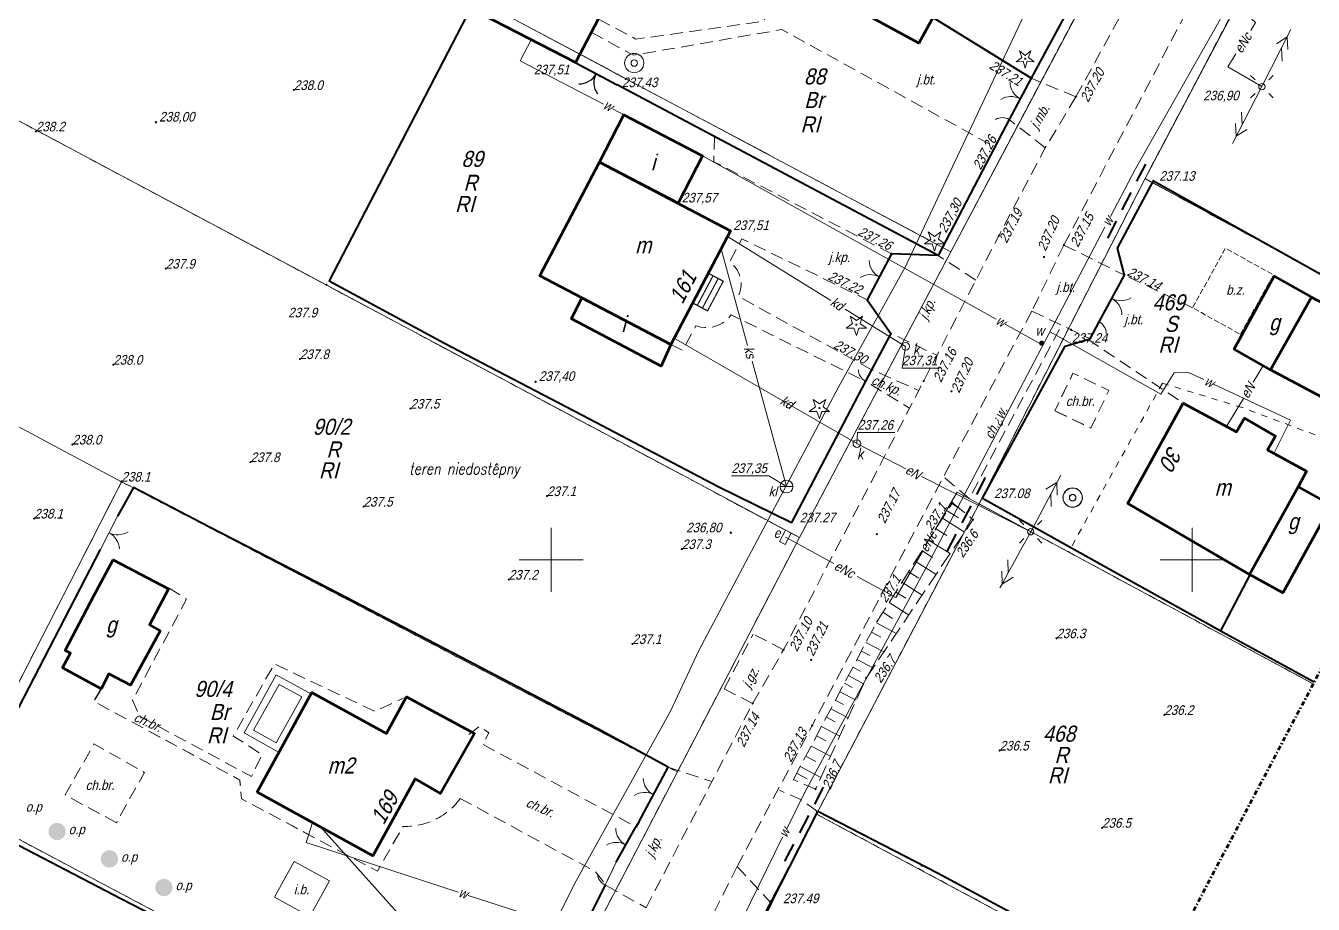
# Model space of a CAD drawing. Extents: x 7449598 to 7450455, y 5563374 to 5564952.
# Drawn here: x 7450209 to 7450309.4, y 5564623.1 to 5564691.6 of the extents above; entities that cross this region are included whole.
import ezdxf
from ezdxf.enums import TextEntityAlignment as Align

# ---------------------------------------------------------------- set-up
doc = ezdxf.new("R2010")
doc.units = 0
doc.header["$MEASUREMENT"] = 0
for name, pattern in [('216-500', [2.5, 1.5, -1]), ('218-500', [1, 0.5, -0.5]), ('420-500', [1.5, 1, -0.5]), ('823-500', [1.75, 1.25, -0.5]), ('DGN Style 3', [0.600624, 0.429017, -0.171607]), ('DGN Style 4', [0.686427, 0.343214, -0.171607, 0, -0.171607])]:
    doc.linetypes.add(name, pattern=pattern)
for name, color, linetype, lineweight in [('28', 252, 'Continuous', 0), ('drzewa', 7, 'Continuous', 0), ('EBUPP_312', 7, 'Continuous', 0), ('EDZPD_219', 7, 'Continuous', 0), ('EPGPO_216', 7, 'Continuous', 0), ('GULENN', 1, 'Continuous', 13), ('GULTPR', 36, 'Continuous', 13), ('GUPWWZ_O', 18, 'Continuous', 13), ('GUPWZA', 7, 'Continuous', 0), ('schody', 7, 'Continuous', 0), ('SDRPK_420', 7, 'Continuous', 0), ('SDRPK_432', 7, 'Continuous', 0), ('SZOPO_902', 7, 'Continuous', 0), ('SZOPO_905', 7, 'Continuous', 0), ('SZZPZ_921', 7, 'Continuous', 0), ('UEEPO_585', 7, 'Continuous', 0), ('UKKPA_506', 7, 'Continuous', 0), ('UKKPO_582', 7, 'Continuous', 0), ('UTTPO_586', 7, 'Continuous', 0), ('UWWPO_581', 7, 'Continuous', 0), ('Warstwa 1', 7, 'Continuous', 0), ('Warstwa 18', 7, 'Continuous', 0), ('Warstwa 24', 7, 'Continuous', 0), ('Warstwa 26', 7, 'Continuous', 0), ('Warstwa 28', 7, 'Continuous', 0), ('Warstwa 29', 7, 'Continuous', 0), ('Warstwa 3', 7, 'Continuous', 0), ('Warstwa 4', 7, 'Continuous', 0), ('Warstwa 59', 7, 'Continuous', 0), ('Warstwa 60', 7, 'Continuous', 0), ('Warstwa 8', 7, 'Continuous', 0), ('woda_armatura', 7, 'Continuous', 0), ('WUKPS_403', 7, 'Continuous', 0), ('WUKPS_820', 7, 'Continuous', 0), ('WUKPS_823', 7, 'Continuous', 0), ('WUKPS_824', 7, 'Continuous', 0), ('wysokosci', 7, 'Continuous', 0)]:
    doc.layers.add(name, color=color, linetype=linetype, lineweight=lineweight)
doc.styles.add('Style-ITALIC_1250', font='ITALIC_1250.shx')
doc.styles.add('Style-WORKING_1250 I 0.26180', font='WORKING_1250.shx', dxfattribs={"oblique": 14.999978})

# ---------------------------------------------------------------- blocks, each defined once
blk = doc.blocks.new('PW01')
at = {"layer": 'Warstwa 1', "color": 7, "linetype": 'Continuous', "lineweight": 13}
blk.add_circle((0, 0), 0.045, dxfattribs=at)
blk = doc.blocks.new('PW02')
at = {"layer": 'Warstwa 1', "color": 7, "linetype": 'Continuous', "lineweight": 13}
blk.add_circle((0, 0), 0.045, dxfattribs=at)
blk = doc.blocks.new('US18')
at = {"layer": 'Warstwa 1', "color": 7, "linetype": 'Continuous', "lineweight": 13}
for p, q in [((-0.5, -0.25), (-0.5, 0.25)), ((-0.5, 0.25), (0.5, 0.25)), ((0.5, -0.25), (0.5, 0.25)), ((-0.5, -0.25), (0.5, -0.25))]:
    blk.add_line(p, q, dxfattribs=at)
blk = doc.blocks.new('SM011')
at = {"layer": 'Warstwa 1', "color": 7, "linetype": 'Continuous', "lineweight": 13}
for p, q in [((-0.53, 0.53), (-0.88, 0.88)), ((0.53, 0.53), (0.88, 0.88)), ((-0.53, -0.53), (-0.88, -0.88)), ((0.53, -0.53), (0.88, -0.88))]:
    blk.add_line(p, q, dxfattribs=at)
blk = doc.blocks.new('SM04')
at = {"layer": 'Warstwa 1', "color": 7, "linetype": 'Continuous', "lineweight": 13}
blk.add_circle((0, 0), 0.25, dxfattribs=at)
blk = doc.blocks.new('PT01_8')
at = {"layer": 'Warstwa 1', "color": 30, "linetype": 'Continuous', "lineweight": 13}
for p, q in [((0.65, 0), (1.65, 0)), ((1.65, 0), (2.65, 0)), ((2.65, 0), (3.65, 0)), ((3.65, 0), (2.78, -0.5)), ((3.65, 0), (4.65, 0)), ((4.65, 0), (3.78, 0.5)), ((0.65, 0), (0, 0)), ((4.65, 0), (5, 0))]:
    blk.add_line(p, q, dxfattribs=at)
blk = doc.blocks.new('PE04_15')
at = {"layer": 'Warstwa 1', "color": 1, "linetype": 'Continuous', "lineweight": 13}
for p, q in [((0.65, 0), (1.65, 0)), ((1.65, 0), (2.65, 0)), ((2.65, 0), (3.65, 0)), ((3.65, 0), (4.65, 0)), ((4.65, 0), (3.78, 0.5)), ((0.65, 0), (0, 0)), ((4.65, 0), (3.78, -0.5)), ((4.65, 0), (5, 0))]:
    blk.add_line(p, q, dxfattribs=at)
blk = doc.blocks.new('905_1')
at = {"layer": 'SZOPO_905', "color": 7, "linetype": 'Continuous', "lineweight": 13}
for centre, start, end in [((-1.5, 0), 0, 60), ((1.5, 0), 120, 180)]:
    blk.add_arc(centre, 1.5, start, end, dxfattribs=at)
blk = doc.blocks.new('905P')
at = {"layer": 'SZOPO_905', "color": 7, "linetype": 'Continuous', "lineweight": 13}
blk.add_arc((1.05, 0), 1.05, 120, 180, dxfattribs=at)
blk = doc.blocks.new('905_102')
at = {"layer": 'SZOPO_905', "color": 0, "linetype": 'Continuous', "lineweight": 13}
for centre, start, end in [((-150, 0), 0, 60), ((150, 0), 120, 180)]:
    blk.add_arc(centre, 150, start, end, dxfattribs=at)
blk = doc.blocks.new('907_5')
at = {"color": 0, "lineweight": -2}
for radius in [750, 750, 250]:
    blk.add_circle((0, 0), radius, dxfattribs=at)
blk = doc.blocks.new('140_7_1')
at = {"color": 0}
blk.add_circle((0, 0), 50, dxfattribs=at)
blk = doc.blocks.new('907_10')
at = {"color": 0}
for radius in [750, 750, 250]:
    blk.add_circle((0, 0), radius, dxfattribs=at)
blk = doc.blocks.new('921_5')
at = {"color": 0}
for p, q in [((-700, -250), (-250, 100)), ((-250, 100), (-450, 600)), ((-450, 600), (0, 250)), ((0, 250), (450, 600)), ((450, 600), (250, 100)), ((250, 100), (700, -250)), ((-150, -200), (-700, -250)), ((0, -750), (-150, -200)), ((150, -200), (0, -750)), ((700, -250), (150, -200))]:
    blk.add_line(p, q, dxfattribs=at)
blk.add_circle((0, 0), 50, dxfattribs=at)
blk = doc.blocks.new('801_12')
at = {"color": 0, "lineweight": -2}
blk.add_circle((0, 0), 50, dxfattribs=at)
blk = doc.blocks.new('905_3')
at = {"color": 0, "linetype": 'ByBlock', "lineweight": -2}
for centre, start, end in [((-1500, 0), 0, 63.26058), ((1500, 0), 116.73942, 180)]:
    blk.add_arc(centre, 1500, start, end, dxfattribs=at)
blk = doc.blocks.new('KOLO')
blk.add_hatch(color=0).paths.add_polyline_path([(0, -5), (-1.2941, -4.82963), (-2.5, -4.33013), (-3.53553, -3.53553), (-4.33013, -2.5), (-4.82963, -1.2941), (-5, 0), (-4.82963, 1.2941), (-4.33013, 2.5), (-3.53553, 3.53553), (-2.5, 4.33013), (-1.2941, 4.82963), (0, 5), (1.2941, 4.82963), (2.5, 4.33013), (3.53553, 3.53553), (4.33013, 2.5), (4.82963, 1.2941), (5, 0), (4.82963, -1.2941), (4.33013, -2.5), (3.53553, -3.53553), (2.5, -4.33013), (1.2941, -4.82963)], flags=16)
blk = doc.blocks.new('685_3')
at = {"color": 0, "linetype": 'ByBlock', "lineweight": -2}
blk.add_line((-500, 0), (500, 0), dxfattribs=at)
blk.add_circle((0, 0), 500, dxfattribs=at)
blk.add_circle((0, 0), 500, dxfattribs=at)
blk = doc.blocks.new('SUPE04_2')
at = {"color": 0, "flags": 128}
for points in [[(0, 0), (-100, 0)], [(-69.82163, -10), (-87.14214, 0), (-69.82163, 10)]]:
    blk.add_lwpolyline(points, dxfattribs=at)
blk = doc.blocks.new('SUPT01_2')
at = {"color": 0, "flags": 128}
for points in [[(0, 0), (-100, 0)], [(-69.82163, -10), (-87.14214, 0)], [(-67.14214, 0), (-49.82163, 10)]]:
    blk.add_lwpolyline(points, dxfattribs=at)
blk = doc.blocks.new('905L')
at = {"layer": 'SZOPO_905', "color": 7, "linetype": 'Continuous', "lineweight": 13}
blk.add_arc((-1.05, 0), 1.05, 0, 60, dxfattribs=at)
blk = doc.blocks.new('506_3')
at = {"layer": 'UKKPA_506', "color": 36, "linetype": 'Continuous', "lineweight": 13}
blk.add_circle((0, 0), 0.3, dxfattribs=at)
blk = doc.blocks.new('921')
at = {"layer": 'SZZPZ_921', "linetype": 'Continuous', "lineweight": 13}
h = blk.add_hatch(color=256, dxfattribs=at)
edge = h.paths.add_edge_path()
edge.add_arc((0, 0), 0.045, 0, 360)
at = {"layer": 'SZZPZ_921', "color": 96, "linetype": 'Continuous', "lineweight": 13}
for p, q in [((-0.3, 0.1), (-0.79, -0.26)), ((-0.49, 0.67), (-0.3, 0.1)), ((0, 0.32), (-0.49, 0.67)), ((0.49, 0.67), (0, 0.32)), ((0.3, 0.1), (0.49, 0.67)), ((0.79, -0.26), (0.3, 0.1)), ((-0.79, -0.26), (-0.19, -0.26)), ((-0.19, -0.26), (0, -0.83)), ((0, -0.83), (0.19, -0.26)), ((0.19, -0.26), (0.79, -0.26))]:
    blk.add_line(p, q, dxfattribs=at)
blk.add_circle((0, 0), 0.045, dxfattribs=at)
blk = doc.blocks.new('140_1')
at = {"layer": 'WUKPS_403', "linetype": 'Continuous', "lineweight": 13}
h = blk.add_hatch(color=256, dxfattribs=at)
edge = h.paths.add_edge_path()
edge.add_arc((0, 0), 0.045, 0, 360)
at = {"layer": 'WUKPS_403', "color": 7, "linetype": 'Continuous', "lineweight": 13}
blk.add_circle((0, 0), 0.045, dxfattribs=at)

msp = doc.modelspace()

# ---------------------------------------------------------------- linework, layer by layer
at = {"layer": 'EBUPP_312', "color": 7, "linetype": 'Continuous', "lineweight": 13, "ltscale": 0.1, "flags": 128}
msp.add_lwpolyline([(7450231.16, 5564622.19), (7450228.41, 5564623.71), (7450229.94, 5564626.48), (7450232.69, 5564624.96), (7450231.16, 5564622.19)], dxfattribs=at)
at = {"layer": 'EDZPD_219', "color": 96, "linetype": 'Continuous', "lineweight": 13}
for p, q in [((7450296.32, 5564679.72), (7450316.48, 5564717.8)), ((7450216.78, 5564708.29), (7450281.17, 5564674.02)), ((7450281.17, 5564674.02), (7450292.99, 5564696.3)), ((7450232.44, 5564671.43), (7450205.16, 5564685.98)), ((7450296.32, 5564679.72), (7450283.37, 5564654.36)), ((7450296.32, 5564679.72), (7450322.69, 5564665.41)), ((7450269.36, 5564651.73), (7450281.17, 5564674.02)), ((7450232.44, 5564671.43), (7450269.36, 5564651.73)), ((7450195.44, 5564667.31), (7450216.48, 5564656.09)), ((7450203.53, 5564630.83), (7450216.48, 5564656.09)), ((7450217.4, 5564655.6), (7450216.48, 5564656.09)), ((7450217.4, 5564655.6), (7450259.84, 5564633.47)), ((7450283.37, 5564654.36), (7450270.69, 5564630.18)), ((7450283.37, 5564654.36), (7450309.44, 5564640.33)), ((7450259.84, 5564633.47), (7450269.36, 5564651.73)), ((7450246.56, 5564607.99), (7450259.84, 5564633.47)), ((7450246.56, 5564607.99), (7450203.53, 5564630.83)), ((7450257.96, 5564605.91), (7450270.69, 5564630.18)), ((7450270.69, 5564630.18), (7450296.71, 5564616.24))]:
    msp.add_line(p, q, dxfattribs=at)
at = {"layer": 'EPGPO_216', "color": 96, "linetype": '216-500', "lineweight": 40, "flags": 128}
for points in [[(7450296.35, 5564680.85), (7450295.88, 5564679.95), (7450293.03, 5564674.38)], [(7450283.86, 5564656.43), (7450282.93, 5564654.59), (7450280.63, 5564650.21)], [(7450271.22, 5564632.27), (7450270.25, 5564630.41), (7450268.04, 5564626.2)]]:
    msp.add_lwpolyline(points, dxfattribs=at)
at = {"layer": 'schody', "color": 7, "ltscale": 0.001, "const_width": 0.09, "flags": 128}
for points in [[(7450262.22, 5564672.36), (7450263.42, 5564671.72), (7450262.19, 5564669.41), (7450260.99, 5564670.05), (7450262.22, 5564672.36)], [(7450260.99, 5564670.05), (7450262.22, 5564672.36)], [(7450261.39, 5564669.83), (7450262.62, 5564672.14)], [(7450261.79, 5564669.62), (7450263.02, 5564671.93)]]:
    msp.add_lwpolyline(points, dxfattribs=at)
at = {"layer": 'SDRPK_420', "color": 7, "linetype": '420-500', "lineweight": 13}
for p, q in [((7450290.93, 5564686.09), (7450298.48, 5564699.85)), ((7450289.99, 5564674.54), (7450302.54, 5564698.4)), ((7450287.44, 5564687.54), (7450279.77, 5564692.28)), ((7450290.93, 5564686.09), (7450287.44, 5564687.54)), ((7450288.53, 5564682.12), (7450285.71, 5564684.34)), ((7450289.99, 5564674.54), (7450287.49, 5564669.39)), ((7450289.99, 5564674.54), (7450294.71, 5564672.2)), ((7450287.49, 5564669.39), (7450292.03, 5564667.23)), ((7450263.48, 5564639.94), (7450265.75, 5564644.2)), ((7450265.71, 5564638.8), (7450263.48, 5564639.94)), ((7450259.11, 5564633.83), (7450262.53, 5564632.71)), ((7450264.5, 5564626.1), (7450267.16, 5564623.23))]:
    msp.add_line(p, q, dxfattribs=at)
at = {"layer": 'SDRPK_420', "color": 7, "linetype": '420-500', "lineweight": 13, "flags": 128}
for points in [[(7450253.68, 5564692.15), (7450256.6, 5564690.59), (7450266.55, 5564691.98), (7450268.6, 5564695.82)], [(7450253.13, 5564691.11), (7450256.42, 5564689.34), (7450267.99, 5564691.34), (7450284.67, 5564682.15)], [(7450290.93, 5564686.09), (7450288.53, 5564682.12), (7450284.91, 5564675.27)], [(7450262.73, 5564682.99), (7450262.68, 5564681.04)], [(7450276.54, 5564673.85), (7450262.68, 5564681.04)], [(7450257.39, 5564622.87), (7450265.71, 5564638.8), (7450268.12, 5564642.99), (7450276.75, 5564659.5), (7450284.91, 5564675.27)], [(7450274.99, 5564664.82), (7450274.99, 5564664.82), (7450264.58, 5564670.55), (7450264.69, 5564670.78), (7450264.77, 5564671.05), (7450264.82, 5564671.39), (7450264.82, 5564671.61), (7450264.79, 5564671.89), (7450264.69, 5564672.22), (7450264.5, 5564672.6), (7450264.33, 5564672.83), (7450264.13, 5564673.03), (7450263.91, 5564673.2), (7450264.87, 5564675.03), (7450274.64, 5564670.27)], [(7450283.12, 5564671.81), (7450280.19, 5564673.72), (7450276.54, 5564673.85), (7450274.64, 5564670.27), (7450276.49, 5564667.65), (7450280.09, 5564665.95)], [(7450300.03, 5564669.65), (7450294.71, 5564672.2)], [(7450259.32, 5564666.78), (7450260.26, 5564666.33), (7450261.29, 5564668.24), (7450261.67, 5564668.14), (7450261.99, 5564668.1), (7450262.16, 5564668.1), (7450262.4, 5564668.11), (7450262.65, 5564668.16), (7450262.88, 5564668.23), (7450263.11, 5564668.32), (7450263.33, 5564668.44), (7450263.6, 5564668.62), (7450263.78, 5564668.79), (7450263.94, 5564668.97), (7450264.04, 5564669.1), (7450274.51, 5564663.92), (7450274.51, 5564663.92)], [(7450264.5, 5564626.1), (7450270.35, 5564637.08), (7450280.65, 5564656.58), (7450287.49, 5564669.39)], [(7450280.7, 5564656.4), (7450282.61, 5564654.76), (7450289.71, 5564668.12)], [(7450291.86, 5564667.19), (7450299.3, 5564662.21)], [(7450289.29, 5564661.62), (7450292.1, 5564660.28), (7450293.5, 5564663.21), (7450290.7, 5564664.55), (7450289.29, 5564661.62)], [(7450220.18, 5564647.8), (7450221.54, 5564646.92), (7450217.34, 5564639.07), (7450217.85, 5564637.81), (7450226.61, 5564633.11), (7450227.45, 5564634.81), (7450225.19, 5564636.26), (7450228.4, 5564641.88), (7450236.21, 5564638.19), (7450238.45, 5564639.21)], [(7450220.18, 5564647.8), (7450221.54, 5564646.92), (7450217.34, 5564639.07), (7450217.85, 5564637.81), (7450226.61, 5564633.11), (7450227.45, 5564634.81), (7450225.19, 5564636.26), (7450228.4, 5564641.88), (7450236.21, 5564638.19), (7450238.45, 5564639.21)], [(7450268.12, 5564642.99), (7450265.75, 5564644.2)], [(7450214.89, 5564639.93), (7450214.31, 5564638.96), (7450225.71, 5564632.82), (7450225.82, 5564631.37), (7450236.43, 5564625.73), (7450238.44, 5564629.22)], [(7450214.9, 5564639.93), (7450214.31, 5564638.96), (7450225.71, 5564632.82), (7450225.82, 5564631.37), (7450236.43, 5564625.73), (7450238.44, 5564629.22)], [(7450243.57, 5564636.37), (7450244.39, 5564637.02), (7450245.13, 5564636.5), (7450244.66, 5564635.61), (7450256.7, 5564629.13)], [(7450216.07, 5564629.5), (7450212.07, 5564631.67), (7450214.32, 5564635.64), (7450218.26, 5564633.43), (7450216.07, 5564629.5)], [(7450259.11, 5564633.83), (7450256.83, 5564629.54), (7450256.56, 5564629.14), (7450255.05, 5564626.42), (7450254.21, 5564624.64), (7450257.39, 5564622.87)], [(7450242.9, 5564631.39), (7450242.79, 5564631.24), (7450242.67, 5564631.1), (7450242.55, 5564630.96), (7450242.43, 5564630.83), (7450242.29, 5564630.7), (7450242.16, 5564630.57), (7450242.02, 5564630.45), (7450241.88, 5564630.33), (7450241.73, 5564630.22), (7450241.58, 5564630.12), (7450241.42, 5564630.02), (7450241.26, 5564629.92), (7450241.1, 5564629.83), (7450240.94, 5564629.75), (7450240.77, 5564629.67), (7450240.6, 5564629.6), (7450240.43, 5564629.53), (7450240.25, 5564629.47), (7450240.07, 5564629.42), (7450239.9, 5564629.37), (7450239.72, 5564629.33), (7450239.53, 5564629.3), (7450239.35, 5564629.27), (7450239.17, 5564629.25), (7450238.98, 5564629.23), (7450238.8, 5564629.22), (7450238.44, 5564629.22)], [(7450242.9, 5564631.39), (7450253.39, 5564625.72), (7450254.28, 5564624.64)], [(7450242.9, 5564631.39), (7450253.39, 5564625.72), (7450254.28, 5564624.64)], [(7450270.76, 5564630.39), (7450269.45, 5564631.32), (7450267.8, 5564632.03)], [(7450264.5, 5564626.1), (7450260.74, 5564618.62)]]:
    msp.add_lwpolyline(points, dxfattribs=at)
for points in [[(7450274.99, 5564664.82), (7450274.51, 5564663.92), (7450277.95, 5564661.82), (7450278.67, 5564663.21)], [(7450289.29, 5564661.62), (7450292.09, 5564660.27), (7450293.5, 5564663.21), (7450290.7, 5564664.55)], [(7450216.07, 5564629.5), (7450212.07, 5564631.67), (7450214.32, 5564635.64), (7450218.26, 5564633.43)]]:
    msp.add_lwpolyline(points, close=True, dxfattribs=at)
at = {"layer": 'SZOPO_902', "color": 7, "linetype": 'Continuous', "lineweight": 40}
for p, q in [((7450292.11, 5564696.18), (7450287.44, 5564687.54)), ((7450287.44, 5564687.54), (7450285.71, 5564684.34)), ((7450276.54, 5564673.85), (7450274.64, 5564670.27)), ((7450292.75, 5564668.55), (7450294.71, 5564672.2)), ((7450256.83, 5564629.54), (7450259.11, 5564633.83)), ((7450267.16, 5564623.23), (7450270.8, 5564630.39)), ((7450255.05, 5564626.42), (7450256.56, 5564629.14)), ((7450267.16, 5564623.23), (7450265.09, 5564619.3))]:
    msp.add_line(p, q, dxfattribs=at)
at = {"layer": 'SZOPO_902', "color": 7, "linetype": 'Continuous', "lineweight": 40, "flags": 128}
for points in [[(7450287.44, 5564687.54), (7450279.77, 5564692.28)], [(7450251.86, 5564688.78), (7450255.14, 5564687.03)], [(7450280.19, 5564673.72), (7450255.14, 5564687.03)], [(7450285.71, 5564684.34), (7450285.17, 5564683.29), (7450280.19, 5564673.72), (7450276.54, 5564673.85)], [(7450294.71, 5564672.2), (7450294.17, 5564674.3), (7450296.99, 5564679.55)], [(7450296.99, 5564679.55), (7450322.61, 5564665.25)], [(7450274.64, 5564670.27), (7450276.49, 5564667.65), (7450274.99, 5564664.82)], [(7450283.64, 5564654.81), (7450290.08, 5564666.66), (7450292.03, 5564667.23), (7450292.75, 5564668.55)], [(7450274.99, 5564664.82), (7450274.51, 5564663.92), (7450268.73, 5564652.92)], [(7450283.64, 5564654.81), (7450293.7, 5564649.18), (7450302.24, 5564644.46), (7450304.54, 5564648.88)], [(7450301.46, 5564644.88), (7450309.52, 5564640.48)], [(7450270.76, 5564630.39), (7450270.76, 5564630.39)]]:
    msp.add_lwpolyline(points, dxfattribs=at)
at = {"layer": 'UEEPO_585', "color": 1, "linetype": 'Continuous', "lineweight": 13, "flags": 128}
for points in [[(7450277.65, 5564657.1), (7450273.84, 5564659.06), (7450259.53, 5564667.3)], [(7450305.57, 5564665.17), (7450304.77, 5564663.85)], [(7450304, 5564662.58), (7450302.7, 5564660.44)], [(7450287.4, 5564652.19), (7450278.87, 5564656.49)]]:
    msp.add_lwpolyline(points, dxfattribs=at)
at = {"layer": 'UKKPO_582', "color": 36, "linetype": 'Continuous', "lineweight": 13}
msp.add_line((7450238.9, 5564621.5), (7450231.99, 5564629.18), dxfattribs=at)
at = {"layer": 'UKKPO_582', "color": 36, "linetype": 'Continuous', "lineweight": 13, "flags": 128}
for points in [[(7450271.8, 5564670.22), (7450263.74, 5564675.21)], [(7450263.28, 5564674.14), (7450265.32, 5564666.71)], [(7450277.64, 5564666.64), (7450272.92, 5564669.53)], [(7450265.66, 5564665.48), (7450268.35, 5564655.71)]]:
    msp.add_lwpolyline(points, dxfattribs=at)
at = {"layer": 'UKKPO_582', "color": 7, "linetype": 'Continuous', "lineweight": 13, "flags": 128}
for points in [[(7450277.64, 5564666.64), (7450277.37, 5564664.95), (7450280.28, 5564664.95)], [(7450273.84, 5564659.06), (7450273.9, 5564659.92), (7450276.81, 5564659.92)], [(7450268.35, 5564655.71), (7450266.97, 5564656.55), (7450264.06, 5564656.55)]]:
    msp.add_lwpolyline(points, dxfattribs=at)
at = {"layer": 'UTTPO_586', "color": 30, "linetype": 'Continuous', "lineweight": 13, "flags": 128}
msp.add_lwpolyline([(7450287.32, 5564693.38), (7450277.62, 5564672.81), (7450272.43, 5564663.5), (7450261.52, 5564642.93), (7450259.3, 5564638.21), (7450251.8, 5564624.75), (7450245.92, 5564612.89), (7450236.83, 5564593.57)], dxfattribs=at)
at = {"layer": 'UWWPO_581', "color": 5, "linetype": 'Continuous', "lineweight": 13, "flags": 128}
for points in [[(7450316.68, 5564717.69), (7450295.57, 5564680.47), (7450293.62, 5564676.76)], [(7450254.07, 5564685.52), (7450247.56, 5564688.91), (7450248.44, 5564690.55)], [(7450261.81, 5564681.49), (7450254.78, 5564685.15)], [(7450284.72, 5564668.76), (7450261.81, 5564681.49)], [(7450293.19, 5564675.93), (7450289.03, 5564668), (7450279.21, 5564649.35), (7450269.75, 5564631.83), (7450268.37, 5564629.02)], [(7450288.36, 5564666.73), (7450285.41, 5564668.37)], [(7450300.92, 5564664.05), (7450299.72, 5564664.61), (7450298.6, 5564664.57), (7450297.56, 5564662.91), (7450288.91, 5564667.77)], [(7450306.36, 5564658.3), (7450307.68, 5564660.89), (7450301.67, 5564663.7)], [(7450231.37, 5564629.51), (7450230.88, 5564627.96), (7450242.73, 5564624.1)], [(7450268.05, 5564628.38), (7450259.89, 5564611.78), (7450257.11, 5564606.49), (7450250.46, 5564593), (7450254.44, 5564590.74)], [(7450243.51, 5564623.84), (7450262.79, 5564617.62)]]:
    msp.add_lwpolyline(points, dxfattribs=at)
at = {"layer": 'Warstwa 1', "color": 7, "linetype": 'Continuous', "lineweight": 13}
for p, q in [((7450216.16, 5564653.4), (7450214.82, 5564650.8)), ((7450256.83, 5564629.54), (7450259.11, 5564633.83)), ((7450255.05, 5564626.42), (7450256.56, 5564629.14)), ((7450254.21, 5564624.64), (7450255.05, 5564626.42))]:
    msp.add_line(p, q, dxfattribs=at)
at = {"layer": 'Warstwa 1', "color": 7, "linetype": 'Continuous', "lineweight": 40}
msp.add_line((7450256.83, 5564629.54), (7450256.56, 5564629.14), dxfattribs=at)
at = {"layer": 'Warstwa 1', "color": 7, "linetype": 'Continuous', "lineweight": 40, "flags": 128}
for points in [[(7450243.7, 5564692.97), (7450232.68, 5564671.75), (7450241.67, 5564666.89), (7450252.92, 5564661.01), (7450263.01, 5564655.72), (7450268.73, 5564652.92)], [(7450259.11, 5564633.83), (7450253.63, 5564636.82), (7450242.94, 5564642.42), (7450232.64, 5564647.76), (7450223.39, 5564652.53), (7450217.41, 5564655.65), (7450216.16, 5564653.4)], [(7450254.21, 5564624.64), (7450246.06, 5564608.46), (7450229.04, 5564617.07), (7450216.47, 5564623.54), (7450204.12, 5564629.95), (7450208.47, 5564638.48), (7450214.82, 5564650.8)], [(7450288.63, 5564621), (7450280.12, 5564625.56), (7450270.8, 5564630.39)]]:
    msp.add_lwpolyline(points, dxfattribs=at)
at = {"layer": 'Warstwa 1', "color": 1, "linetype": 'Continuous', "lineweight": 13, "flags": 128}
for points in [[(7450304.57, 5564691.28), (7450304.95, 5564691.89), (7450304.23, 5564692.54)], [(7450305.44, 5564686.89), (7450302.78, 5564688.43), (7450303.41, 5564689.44)], [(7450287.4, 5564652.19), (7450281.66, 5564655.28), (7450279.92, 5564652.3)], [(7450272.05, 5564649.7), (7450268.26, 5564651.76)], [(7450278.96, 5564650.64), (7450276.88, 5564647.07), (7450273.87, 5564648.71)]]:
    msp.add_lwpolyline(points, dxfattribs=at)
at = {"layer": 'Warstwa 29', "color": 96, "linetype": '218-500', "lineweight": 13}
for p, q in [((7450306.57, 5564699.17), (7450296.32, 5564679.72)), ((7450296.32, 5564679.72), (7450306.57, 5564699.17)), ((7450281.17, 5564674.02), (7450292.99, 5564696.3)), ((7450292.99, 5564696.3), (7450281.17, 5564674.02)), ((7450281.17, 5564674.02), (7450243.26, 5564694.19)), ((7450243.26, 5564694.19), (7450281.17, 5564674.02)), ((7450232.44, 5564671.43), (7450205.16, 5564685.98)), ((7450205.16, 5564685.98), (7450232.44, 5564671.43)), ((7450296.32, 5564679.72), (7450283.37, 5564654.36)), ((7450283.37, 5564654.36), (7450296.32, 5564679.72)), ((7450322.69, 5564665.41), (7450296.32, 5564679.72)), ((7450296.32, 5564679.72), (7450322.69, 5564665.41)), ((7450269.36, 5564651.73), (7450281.17, 5564674.02)), ((7450281.17, 5564674.02), (7450269.36, 5564651.73)), ((7450269.36, 5564651.73), (7450232.44, 5564671.43)), ((7450232.44, 5564671.43), (7450269.36, 5564651.73)), ((7450297.68, 5564663.77), (7450290.35, 5564650.61)), ((7450303.9, 5564661.87), (7450297.68, 5564663.77)), ((7450318.04, 5564656.6), (7450303.9, 5564661.87)), ((7450203.53, 5564630.83), (7450216.48, 5564656.09)), ((7450216.48, 5564656.09), (7450203.53, 5564630.83)), ((7450216.48, 5564656.09), (7450217.4, 5564655.6)), ((7450217.4, 5564655.6), (7450216.48, 5564656.09)), ((7450217.4, 5564655.6), (7450259.84, 5564633.47)), ((7450259.84, 5564633.47), (7450217.4, 5564655.6)), ((7450283.37, 5564654.36), (7450270.69, 5564630.18)), ((7450270.69, 5564630.18), (7450283.37, 5564654.36)), ((7450283.37, 5564654.36), (7450290.35, 5564650.61)), ((7450290.35, 5564650.61), (7450283.37, 5564654.36)), ((7450259.84, 5564633.47), (7450269.36, 5564651.73)), ((7450269.36, 5564651.73), (7450259.84, 5564633.47)), ((7450290.35, 5564650.61), (7450309.44, 5564640.33)), ((7450309.44, 5564640.33), (7450290.35, 5564650.61)), ((7450246.56, 5564607.99), (7450259.84, 5564633.47)), ((7450259.84, 5564633.47), (7450246.56, 5564607.99)), ((7450246.56, 5564607.99), (7450203.53, 5564630.83)), ((7450203.53, 5564630.83), (7450246.56, 5564607.99)), ((7450270.69, 5564630.18), (7450265.49, 5564620.27)), ((7450265.49, 5564620.27), (7450270.69, 5564630.18)), ((7450296.71, 5564616.24), (7450270.69, 5564630.18)), ((7450270.69, 5564630.18), (7450296.71, 5564616.24))]:
    msp.add_line(p, q, dxfattribs=at)
at = {"layer": 'Warstwa 3', "color": 7, "linetype": 'Continuous', "lineweight": 53, "flags": 128}
for points in [[(7450243.7, 5564692.97), (7450250.31, 5564705.55), (7450258.43, 5564701.32), (7450251.89, 5564688.76)], [(7450264.94, 5564701), (7450267.16, 5564705.07), (7450282.26, 5564696.84), (7450278.68, 5564690.27), (7450265.2, 5564697.61), (7450266.56, 5564700.11)], [(7450259.32, 5564666.78), (7450252.38, 5564670.42), (7450249.1, 5564672.14), (7450253.75, 5564681.01), (7450263.97, 5564675.66)], [(7450309.3, 5564670.48), (7450306.11, 5564664.82), (7450303.27, 5564666.43), (7450306.4, 5564672.12)], [(7450252.38, 5564670.42), (7450259.32, 5564666.78), (7450258.57, 5564665.11), (7450251.58, 5564668.78)], [(7450308.26, 5564655.68), (7450304.48, 5564648.85), (7450294.97, 5564654.38), (7450299.3, 5564662.21), (7450303.46, 5564659.98), (7450304.09, 5564661.05), (7450306.51, 5564659.64), (7450305.88, 5564658.57), (7450308.93, 5564656.9)], [(7450304.48, 5564648.85), (7450308.26, 5564655.68), (7450310.84, 5564654.26), (7450307.06, 5564647.42)], [(7450211.87, 5564641.58), (7450212.48, 5564642.73), (7450212.08, 5564642.94), (7450214.35, 5564647.25), (7450215.83, 5564650.01), (7450220.13, 5564647.73), (7450218.66, 5564644.92), (7450219.49, 5564644.47), (7450217.18, 5564640.23), (7450215.49, 5564641.12), (7450214.88, 5564639.94)], [(7450227.05, 5564631.89), (7450231.31, 5564639.65), (7450237.14, 5564636.45), (7450238.71, 5564639.31), (7450244.02, 5564636.46), (7450241.37, 5564631.79), (7450239.37, 5564632.93), (7450236.08, 5564626.93)]]:
    msp.add_lwpolyline(points, close=True, dxfattribs=at)
for points in [[(7450259.91, 5564677.81), (7450253.75, 5564681.01), (7450255.66, 5564684.68), (7450261.81, 5564681.49), (7450259.91, 5564677.81)], [(7450318.98, 5564658.39), (7450318.23, 5564658.36), (7450306.11, 5564664.82), (7450309.3, 5564670.48), (7450321.87, 5564663.86)]]:
    msp.add_lwpolyline(points, dxfattribs=at)
at = {"layer": 'Warstwa 59', "color": 7, "linetype": 'DGN Style 3', "lineweight": 13, "flags": 128}
msp.add_lwpolyline([(7450303.76, 5564667.58), (7450306.34, 5564672.21), (7450302.6, 5564674.29), (7450300.03, 5564669.65), (7450303.76, 5564667.58)], dxfattribs=at)
at = {"layer": 'Warstwa 60', "color": 7, "linetype": 'Continuous', "lineweight": 13}
for p, q in [((7450250, 5564647.5), (7450250, 5564652.5)), ((7450300, 5564647.5), (7450300, 5564652.5)), ((7450247.5, 5564650), (7450252.5, 5564650)), ((7450297.5, 5564650), (7450302.5, 5564650))]:
    msp.add_line(p, q, dxfattribs=at)
at = {"layer": 'Warstwa 60', "color": 7, "flags": 128}
for points in [[(7450228.77, 5564634.98), (7450226.03, 5564636.5), (7450228.55, 5564641.04), (7450231.29, 5564639.52), (7450228.77, 5564634.98)], [(7450228.55, 5564635.73), (7450226.78, 5564636.71), (7450228.77, 5564640.29), (7450230.54, 5564639.31), (7450228.55, 5564635.73)]]:
    msp.add_lwpolyline(points, dxfattribs=at)
at = {"layer": 'Warstwa 8', "color": 7, "linetype": 'DGN Style 4', "lineweight": 53, "flags": 128}
msp.add_lwpolyline([(7450242.25, 5564757.19), (7450281.76, 5564736.22), (7450381.95, 5564923.76), (7450454.95, 5564884.92), (7450405.4, 5564791.85), (7450392.83, 5564798.55), (7450342.94, 5564703.75), (7450227.05, 5564484.37), (7450154.83, 5564348.79), (7449690.29, 5563497.19), (7449618.91, 5563522.75), (7449629.01, 5563547.14), (7449943.26, 5564118.2), (7449916.28, 5564132.94), (7449953.15, 5564197.69), (7449979.3, 5564183.67), (7450084.83, 5564375.48), (7450052.49, 5564392.85)], close=True, dxfattribs=at)
at = {"layer": 'WUKPS_820', "color": 7, "linetype": 'Continuous', "lineweight": 13}
for p, q in [((7450280.89, 5564653.82), (7450281.76, 5564653.27)), ((7450281.77, 5564654.06), (7450281.25, 5564654.39)), ((7450282.25, 5564652.16), (7450280.53, 5564653.25)), ((7450281.11, 5564650.48), (7450279.44, 5564651.54)), ((7450280.01, 5564652.42), (7450280.85, 5564651.89)), ((7450278.92, 5564650.72), (7450279.74, 5564650.19)), ((7450280.02, 5564648.86), (7450278.4, 5564649.89)), ((7450277.88, 5564649.07), (7450278.68, 5564648.56)), ((7450276.87, 5564647.49), (7450277.65, 5564647)), ((7450278.93, 5564647.25), (7450277.36, 5564648.25)), ((7450277.88, 5564645.7), (7450276.35, 5564646.67)), ((7450275.87, 5564645.91), (7450276.63, 5564645.43)), ((7450276.91, 5564644.25), (7450275.36, 5564645.08)), ((7450275.94, 5564642.82), (7450274.55, 5564643.56)), ((7450274.97, 5564644.35), (7450275.71, 5564643.96)), ((7450274.2, 5564642.89), (7450274.86, 5564642.54)), ((7450273.53, 5564641.64), (7450274.13, 5564641.32)), ((7450275.1, 5564641.57), (7450273.85, 5564642.23)), ((7450274.37, 5564640.34), (7450273.18, 5564640.97)), ((7450273.78, 5564639.05), (7450272.51, 5564639.72)), ((7450272.87, 5564640.38), (7450273.48, 5564640.05)), ((7450272.16, 5564639.06), (7450272.81, 5564638.71)), ((7450271.46, 5564637.73), (7450272.15, 5564637.37)), ((7450273.15, 5564637.68), (7450271.81, 5564638.39)), ((7450272.5, 5564636.25), (7450271.07, 5564637)), ((7450271.78, 5564634.68), (7450270.27, 5564635.48)), ((7450270.69, 5564636.28), (7450271.42, 5564635.89)), ((7450269.84, 5564634.69), (7450270.63, 5564634.27)), ((7450271.04, 5564633.04), (7450269.42, 5564633.89)), ((7450269.14, 5564633.36), (7450269.96, 5564632.93))]:
    msp.add_line(p, q, dxfattribs=at)
at = {"layer": 'WUKPS_823', "color": 7, "linetype": '823-500', "lineweight": 13, "flags": 128}
msp.add_lwpolyline([(7450268.86, 5564632.83), (7450275.43, 5564645.21), (7450281.29, 5564654.45)], dxfattribs=at)
at = {"layer": 'WUKPS_824', "color": 7, "linetype": '823-500', "lineweight": 13, "flags": 128}
msp.add_lwpolyline([(7450281.29, 5564654.45), (7450282.9, 5564653.13), (7450274.56, 5564640.77), (7450270.62, 5564632.12), (7450268.86, 5564632.88)], dxfattribs=at)

# ---------------------------------------------------------------- block references
at = {"color": 7, "lineweight": 13, "xscale": 0.001, "yscale": 0.001, "zscale": 0.001}
msp.add_blockref('907_5', (7450290.68, 5564654.84), dxfattribs=at)
at = {"color": 7, "xscale": 0.001, "yscale": 0.001, "zscale": 0.001}
for p in [(7450278.91, 5564626.16), (7450267.12, 5564623.36)]:
    msp.add_blockref('140_7_1', p, dxfattribs=at)
at = {"layer": 'drzewa', "color": 96, "ltscale": 0.001, "xscale": 0.001, "yscale": 0.001, "zscale": 0.001}
msp.add_blockref('921_5', (7450286.97, 5564689.07), dxfattribs=at)
at = {"layer": 'GULENN', "color": 1, "lineweight": 13, "ltscale": 0.1, "zscale": 0.05}
for p, xscale, yscale, rotation in [((7450305.44, 5564686.89), 0.05000000000000001, 0.05000000000000001, 243.0901413908565), ((7450305.44, 5564686.89), 0.05000000000000002, 0.05000000000000002, 62.53036087380329), ((7450287.4, 5564652.19), 0.05000000000000002, 0.05000000000000002, 242.0636300054711)]:
    msp.add_blockref('SUPE04_2', p, dxfattribs=dict(at, xscale=xscale, yscale=yscale, rotation=rotation))
at = {"layer": 'GULTPR', "color": 30, "lineweight": 13, "ltscale": 0.1, "zscale": 0.05}
for p, xscale, yscale, rotation in [((7450305.44, 5564686.89), 0.05, 0.05, 243.0901413889929), ((7450305.44, 5564686.89), 0.04999999999999999, 0.04999999999999999, 62.53036088232963), ((7450287.4, 5564652.19), 0.05, 0.05, 242.0636299966555)]:
    msp.add_blockref('SUPT01_2', p, dxfattribs=dict(at, xscale=xscale, yscale=yscale, rotation=rotation))
at = {"layer": 'GUPWZA', "color": 7, "lineweight": 0, "ltscale": 0.1}
for p, xscale, yscale, zscale, rotation in [((7450288.26, 5564666.89), 0.04000000000000001, 0.04000000000000001, 0.04000000000000001, 90), ((7450211.45, 5564628.82), 0.135, 0.135, 0.135, 285.8189826738943), ((7450215.53, 5564626.68), 0.135, 0.135, 0.135, 285.8189826738943), ((7450219.78, 5564624.45), 0.135, 0.135, 0.135, 285.8189826738943)]:
    msp.add_blockref('KOLO', p, dxfattribs=dict(at, xscale=xscale, yscale=yscale, zscale=zscale, rotation=rotation))
at = {"layer": 'SZOPO_902', "color": 7, "linetype": 'Continuous', "lineweight": 30, "xscale": 0.001, "yscale": 0.001, "zscale": 0.001, "rotation": 151.95902}
msp.add_blockref('905_3', (7450253.5, 5564687.9), dxfattribs=at)
at = {"layer": 'SZOPO_905', "color": 7, "linetype": 'Continuous', "lineweight": 13}
for name, p, rotation in [('905_1', (7450286.58, 5564685.94), 61.60323577071903), ('905L', (7450285.71, 5564684.34), 60.08380542310712), ('905_1', (7450275.59, 5564672.06), 62.04393393631568), ('905_1', (7450293.73, 5564670.38), 241.7648107341602), ('905P', (7450292.75, 5564668.55), 241.3895403340348), ('905P', (7450274.51, 5564663.92), 61.92751306414704), ('905_1', (7450257.97, 5564631.69), 62.01076151398282), ('905_1', (7450255.8, 5564627.78), 60.9632840476261), ('905P', (7450254.21, 5564624.64), 65.1322701867265)]:
    msp.add_blockref(name, p, dxfattribs=dict(at, rotation=rotation))
at = {"layer": 'SZOPO_905', "color": 7, "linetype": 'Continuous', "lineweight": 13, "ltscale": 0.1, "xscale": 0.01, "yscale": 0.01, "zscale": 0.01, "rotation": 242.832763}
msp.add_blockref('905_102', (7450215.49, 5564652.11), dxfattribs=at)
at = {"layer": 'SZZPZ_921', "color": 96, "linetype": 'Continuous', "lineweight": 13}
for p in [(7450279.9, 5564674.89), (7450273.8, 5564668.33), (7450270.92, 5564661.83)]:
    msp.add_blockref('921', p, dxfattribs=at)
at = {"layer": 'UKKPA_506', "color": 36, "linetype": 'Continuous', "lineweight": 13}
for p in [(7450277.64, 5564666.64), (7450273.84, 5564659.06)]:
    msp.add_blockref('506_3', p, dxfattribs=at)
at = {"layer": 'UKKPO_582', "color": 7, "linetype": 'Continuous', "lineweight": 13, "xscale": 0.001, "yscale": 0.001, "zscale": 0.001}
msp.add_blockref('685_3', (7450268.35, 5564655.71), dxfattribs=at)
at = {"layer": 'Warstwa 1', "color": 7, "linetype": 'Continuous', "lineweight": 13}
for name, p in [('SM011', (7450305.44, 5564686.89)), ('PW01', (7450229.92, 5564686.63)), ('SM04', (7450305.44, 5564686.89)), ('PW01', (7450209.79, 5564683.4)), ('PW02', (7450284.91, 5564675.27)), ('PW02', (7450288.44, 5564673.61)), ('PW01', (7450219.93, 5564672.7)), ('PW01', (7450232.47, 5564671.45)), ('PW01', (7450230.39, 5564665.65)), ('PW01', (7450215.83, 5564665.21)), ('PW02', (7450279.05, 5564663.94)), ('PW02', (7450281.22, 5564663.14)), ('PW01', (7450239.01, 5564661.79)), ('PW01', (7450212.64, 5564658.99)), ('PW01', (7450226.54, 5564657.62)), ('PW01', (7450216.47, 5564656.1)), ('PW01', (7450249.67, 5564654.97)), ('PW01', (7450281.29, 5564654.45)), ('PW01', (7450235.36, 5564654.15)), ('PW01', (7450209.65, 5564653.22)), ('PW01', (7450282.9, 5564653.13)), ('SM011', (7450287.4, 5564652.19)), ('PW02', (7450275.4, 5564652)), ('SM04', (7450287.4, 5564652.19)), ('PW01', (7450260.19, 5564650.84)), ('PW01', (7450246.68, 5564648.46)), ('PW01', (7450275.43, 5564645.21)), ('PW01', (7450256.33, 5564643.44)), ('PW01', (7450289.41, 5564643.88)), ('PW02', (7450270.28, 5564642.2)), ('PW01', (7450274.56, 5564640.77)), ('PW01', (7450297.83, 5564637.91)), ('PW01', (7450284.98, 5564635.13)), ('PW01', (7450270.62, 5564632.12)), ('PW01', (7450292.97, 5564629.11))]:
    msp.add_blockref(name, p, dxfattribs=at)
at = {"layer": 'Warstwa 1', "color": 7, "linetype": 'Continuous', "lineweight": 13, "xscale": 0.9999980825692633, "yscale": 0.9999980825692633, "zscale": 0.9999980825692633, "rotation": 241.9274188975956}
msp.add_blockref('US18', (7450268.26, 5564651.76), dxfattribs=at)
at = {"layer": 'Warstwa 1', "color": 30, "linetype": 'Continuous', "lineweight": 13, "xscale": 0.9999985614854776, "yscale": 0.9999985614854776, "zscale": 0.9999985614854776, "rotation": 241.3060490194571}
msp.add_blockref('PT01_8', (7450287.4, 5564652.19), dxfattribs=at)
at = {"layer": 'Warstwa 1', "color": 1, "linetype": 'Continuous', "lineweight": 13, "xscale": 0.9999985614854776, "yscale": 0.9999985614854776, "zscale": 0.9999985614854776, "rotation": 241.3060490194571}
msp.add_blockref('PE04_15', (7450287.4, 5564652.19), dxfattribs=at)
at = {"layer": 'woda_armatura', "color": 7, "ltscale": 0.001, "xscale": 0.001, "yscale": 0.001, "zscale": 0.001}
for p in [(7450256.47, 5564688.73), (7450290.67, 5564654.86)]:
    msp.add_blockref('907_10', p, dxfattribs=at)
at = {"layer": 'WUKPS_403', "color": 7, "linetype": 'Continuous', "lineweight": 13}
for p, rotation in [((7450287.44, 5564687.54), 61.24678190052127), ((7450285.17, 5564683.29), 328.2936065445251), ((7450296.99, 5564679.55), 62.25630696775792), ((7450276.54, 5564673.85), 333.6295008069892), ((7450274.64, 5564670.27), 333.0395077607802), ((7450274.99, 5564664.82), 334.0518375060229), ((7450283.64, 5564654.81), 62.40332359206695), ((7450268.73, 5564652.92), 331.1871567128371), ((7450268.12, 5564642.99), 62.42261009511103), ((7450265.71, 5564638.8), 61.95189423950561), ((7450270.35, 5564637.08), 334.2736996210037)]:
    msp.add_blockref('140_1', p, dxfattribs=dict(at, rotation=rotation))
for p in [(7450290.93, 5564686.09), (7450289.99, 5564674.54), (7450294.71, 5564672.2), (7450267.16, 5564623.23)]:
    msp.add_blockref('140_1', p, dxfattribs=at)
at = {"layer": 'wysokosci', "color": 7, "lineweight": 13, "ltscale": 0.001, "xscale": 0.001, "yscale": 0.001, "zscale": 0.001}
for p in [(7450251.86, 5564688.78), (7450255.14, 5564687.03), (7450219.16, 5564684.11), (7450259.93, 5564677.8), (7450263.96, 5564675.64), (7450290.55, 5564667.94), (7450248.78, 5564663.88), (7450264, 5564652.11)]:
    msp.add_blockref('801_12', p, dxfattribs=at)

# ---------------------------------------------------------------- texts
at = {"layer": '28', "color": 7, "linetype": 'Continuous', "lineweight": 13, "style": 'Style-WORKING_1250 I 0.26180', "oblique": 15, "width": 0.900007}
msp.add_text('i.b.', height=0.75, rotation=0.0663, dxfattribs=at).set_placement((7450229.91, 5564623.92))
at = {"layer": 'GUPWWZ_O', "color": 7, "linetype": 'Continuous', "lineweight": 0, "style": 'Style-WORKING_1250 I 0.26180', "oblique": 15, "width": 0.900007}
for p in [(7450209, 5564630.14), (7450212.35, 5564628.38), (7450216.44, 5564626.24), (7450220.69, 5564624.02)]:
    msp.add_text('o.p', height=0.75, rotation=359.9998, dxfattribs=at).set_placement(p, align=Align.BOTTOM_LEFT)
at = {"layer": 'SDRPK_432', "color": 7, "linetype": 'Continuous', "lineweight": 0, "style": 'Style-WORKING_1250 I 0.26180', "oblique": 15, "width": 0.900007}
for s, rotation, p in [('j.mb.', 58.8456, (7450287.92, 5564683.54)), ('j.gz.', 61.8721, (7450265.49, 5564639.94))]:
    msp.add_text(s, height=0.75, rotation=rotation, dxfattribs=at).set_placement(p)
at = {"layer": 'UEEPO_585', "color": 1, "lineweight": 13, "style": 'Style-WORKING_1250 I 0.26180', "oblique": 15, "width": 0.900007}
for rotation, p in [(59.4208, (7450304.04, 5564662.7)), (329.957, (7450277.73, 5564657.13))]:
    msp.add_text('eN', height=0.75, rotation=rotation, dxfattribs=at).set_placement(p, align=Align.MIDDLE_LEFT)
at = {"layer": 'UKKPA_506', "color": 36, "linetype": 'Continuous', "lineweight": 13, "style": 'Style-ITALIC_1250', "width": 0.8}
for p in [(7450278.21, 5564666), (7450273.84, 5564657.84)]:
    msp.add_text('k', height=0.9, dxfattribs=at).set_placement(p)
at = {"layer": 'UKKPO_582', "color": 36, "lineweight": 13, "style": 'Style-WORKING_1250 I 0.26180', "oblique": 15, "width": 0.900007}
for s, rotation, p in [('kd', 328.2347, (7450271.58, 5564669.7)), ('ks', 285.3808, (7450264.79, 5564666.46)), ('kd', 329.957, (7450267.67, 5564661.99))]:
    msp.add_text(s, height=0.75, rotation=rotation, dxfattribs=at).set_placement(p, align=Align.BOTTOM_LEFT)
for s, p in [('237,31', (7450277.37, 5564665.17)), ('237,26', (7450273.9, 5564660.14)), ('237,35', (7450264.06, 5564656.77))]:
    msp.add_text(s, height=0.75, dxfattribs=at).set_placement(p)
at = {"layer": 'UKKPO_582', "color": 7, "lineweight": 13, "style": 'Style-WORKING_1250 I 0.26180', "oblique": 15, "width": 0.900007}
msp.add_text('kl', height=0.75, dxfattribs=at).set_placement((7450266.95, 5564654.72), align=Align.BOTTOM_LEFT)
at = {"layer": 'UWWPO_581', "color": 5, "linetype": 'Continuous', "lineweight": 13, "style": 'Style-WORKING_1250 I 0.26180', "oblique": 15, "width": 0.900007}
for rotation, p in [(332.4952, (7450254.16, 5564685.56)), (62.3281, (7450293.25, 5564676.11)), (330.9352, (7450284.79, 5564668.76)), (335.0072, (7450301.04, 5564664.02)), (63.683, (7450268.03, 5564628.45)), (341.936, (7450242.82, 5564624.12))]:
    msp.add_text('w', height=0.75, rotation=rotation, dxfattribs=at).set_placement(p, align=Align.MIDDLE_LEFT)
at = {"layer": 'UWWPO_581', "color": 7, "linetype": 'Continuous', "lineweight": 13, "style": 'Style-WORKING_1250 I 0.26180', "oblique": 15, "width": 0.900007}
msp.add_text('w', height=0.75, dxfattribs=at).set_placement((7450287.78, 5564667.86), align=Align.MIDDLE_LEFT)
at = {"layer": 'Warstwa 1', "color": 1, "linetype": 'Continuous', "lineweight": 0, "style": 'Style-WORKING_1250 I 0.26180', "oblique": 15, "width": 0.900007}
for rotation, p in [(57.9048, (7450303.53, 5564689.62)), (59.791, (7450279, 5564650.71)), (331.4498, (7450272.17, 5564649.63))]:
    msp.add_text('eNc', height=0.75, rotation=rotation, dxfattribs=at).set_placement(p, align=Align.MIDDLE_LEFT)
at = {"layer": 'Warstwa 1', "color": 7, "linetype": 'Continuous', "lineweight": 0, "style": 'Style-WORKING_1250 I 0.26180', "oblique": 15, "width": 0.900007}
for s, rotation, p in [('j.bt.', 0.0859, (7450278.51, 5564687.06)), ('237.19', 62.6512, (7450285.53, 5564674.63)), ('237.20', 65.6209, (7450288.56, 5564674.01)), ('j.kp.', 0.0859, (7450271.65, 5564673.21)), ('j.kp.', 65.1413, (7450279.31, 5564668.65)), ('j.bt.', 0.0859, (7450294.71, 5564668.36)), ('237.16', 62.6512, (7450280.4, 5564663.78)), ('237.20', 65.6209, (7450281.82, 5564662.95)), ('ch.kp.', 336.0873, (7450274.91, 5564663.75)), ('ch.br.', 0.0859, (7450290.14, 5564661.99)), ('ch.%%191w.', 62.2832, (7450284.39, 5564659.35)), ('237.17', 62.85, (7450276.03, 5564652.78)), ('237.1', 57.6166, (7450279.69, 5564652.21)), ('236.6', 55.99, (7450282.11, 5564650.1)), ('237.1', 57.6166, (7450276.12, 5564646.59)), ('237.21', 64.3162, (7450270.45, 5564642.42)), ('236.7', 55.99, (7450275.7, 5564640.33)), ('ch.br.', 336.0873, (7450217.36, 5564637.46)), ('236.7', 65.5109, (7450271.77, 5564632.03)), ('ch.br.', 0.3454, (7450213.67, 5564632.05)), ('ch.br.', 336.0873, (7450247.95, 5564630.8)), ('j.kp.', 64.1145, (7450257.94, 5564626.75))]:
    msp.add_text(s, height=0.75, rotation=rotation, dxfattribs=at).set_placement(p)
for s, p in [('238.0', (7450229.92, 5564686.63)), ('238.2', (7450209.79, 5564683.4)), ('237.9', (7450219.93, 5564672.7)), ('j.bt.', (7450289.4, 5564670.88)), ('237.9', (7450229.47, 5564668.9)), ('238.0', (7450215.83, 5564665.21)), ('237.8', (7450230.39, 5564665.65)), ('237.5', (7450239.01, 5564661.79)), ('238.0', (7450212.64, 5564658.99)), ('237.8', (7450226.54, 5564657.62)), ('238.1', (7450216.47, 5564656.1)), ('237.1', (7450249.67, 5564654.97)), ('237.5', (7450235.36, 5564654.15)), ('238.1', (7450209.65, 5564653.22)), ('237.3', (7450260.19, 5564650.84)), ('e', (7450267.36, 5564651.71)), ('237.2', (7450246.68, 5564648.46)), ('236.3', (7450289.41, 5564643.88)), ('237.1', (7450256.33, 5564643.44)), ('236.2', (7450297.83, 5564637.91)), ('236.5', (7450284.98, 5564635.13)), ('236.5', (7450292.97, 5564629.11))]:
    msp.add_text(s, height=0.75, dxfattribs=at).set_placement(p)
at = {"layer": 'Warstwa 1', "color": 7, "linetype": 'Continuous', "lineweight": 30, "style": 'Style-WORKING_1250 I 0.26180', "oblique": 15, "width": 0.895998}
for s, rotation, p in [('161', 62.5326, (7450260.81, 5564670.97)), ('30', 241.072, (7450297.83, 5564658.27)), ('169', 60.9799, (7450237.53, 5564630.35))]:
    msp.add_text(s, height=1.25, rotation=rotation, dxfattribs=at).set_placement(p, align=Align.CENTER)
at = {"layer": 'Warstwa 18', "color": 7, "linetype": 'Continuous', "lineweight": 13, "style": 'Style-ITALIC_1250', "width": 0.8}
msp.add_text('teren niedost%%234pny', height=0.9, dxfattribs=at).set_placement((7450238.9, 5564656.66))
at = {"layer": 'Warstwa 24', "color": 96, "linetype": 'Continuous', "lineweight": 30, "style": 'Style-WORKING_1250 I 0.26180', "oblique": 15, "width": 0.899997}
for s, p in [('88', (7450269.71, 5564687.06)), ('89', (7450242.99, 5564680.63)), ('469', (7450296.9, 5564669.45)), ('90/2', (7450231.39, 5564659.75)), ('90/4', (7450222.15, 5564639.31)), ('468', (7450288.36, 5564635.82))]:
    msp.add_text(s, height=1.25, dxfattribs=at).set_placement(p)
at = {"layer": 'Warstwa 26', "color": 96, "linetype": 'Continuous', "lineweight": 30, "style": 'Style-WORKING_1250 I 0.26180', "oblique": 15, "width": 0.899997}
for p in [(7450269.44, 5564683.32), (7450242.49, 5564677.11), (7450297.36, 5564666.15), (7450231.87, 5564656.35), (7450223.13, 5564635.68), (7450223.13, 5564635.68), (7450288.74, 5564632.58)]:
    msp.add_text('RI', height=1.25, dxfattribs=at).set_placement(p)
at = {"layer": 'Warstwa 28', "color": 96, "linetype": 'Continuous', "lineweight": 30, "style": 'Style-WORKING_1250 I 0.26180', "oblique": 15, "width": 0.899997}
for s, p in [('Br', (7450269.73, 5564685.22)), ('R', (7450243.15, 5564678.77)), ('S', (7450297.85, 5564667.77)), ('R', (7450232.46, 5564657.98)), ('Br', (7450223.36, 5564637.51)), ('R', (7450289.26, 5564634.16))]:
    msp.add_text(s, height=1.25, dxfattribs=at).set_placement(p)
at = {"layer": 'Warstwa 4', "color": 7, "linetype": 'Continuous', "lineweight": 30, "style": 'Style-WORKING_1250 I 0.26180', "oblique": 15, "width": 0.899997}
for s, p in [('m', (7450256.54, 5564673.9)), ('i', (7450255.46, 5564667.77)), ('g', (7450306, 5564667.88)), ('m', (7450301.75, 5564655.01)), ('g', (7450307.47, 5564652.37)), ('g', (7450215.26, 5564644.31))]:
    msp.add_text(s, height=1.25, dxfattribs=at).set_placement(p)
msp.add_text('m2', height=1.25, dxfattribs=at).set_placement((7450233.59, 5564633.34), align=Align.CENTER)
at = {"layer": 'Warstwa 59', "color": 7, "lineweight": 13, "style": 'Style-WORKING_1250 I 0.26180', "oblique": 15, "width": 0.900007}
msp.add_text('b.z.', height=0.75, rotation=0.0663, dxfattribs=at).set_placement((7450302.65, 5564670.44), align=Align.BOTTOM_LEFT)
at = {"layer": 'Warstwa 60', "color": 7, "lineweight": 30, "style": 'Style-WORKING_1250 I 0.26180', "oblique": 15, "width": 0.899997}
msp.add_text('i', height=1.25, dxfattribs=at).set_placement((7450257.77, 5564680.36))
at = {"layer": 'WUKPS_403', "color": 7, "linetype": 'Continuous', "lineweight": 13, "style": 'Style-WORKING_1250 I 0.26180', "oblique": 15, "width": 0.900007}
for s, rotation, p in [('237.21', 328.2936, (7450284.1, 5564688.35)), ('237.20', 61.2468, (7450291.87, 5564685.61)), ('237.26', 62.5086, (7450283.5, 5564680.35)), ('237.15', 62.2563, (7450291.09, 5564674.32)), ('237.26', 333.0395, (7450273.86, 5564675.35)), ('237.14', 333.6295, (7450294.86, 5564672.2)), ('237.22', 334.0518, (7450271.52, 5564671.88)), ('237.30', 331.1872, (7450271.96, 5564666.55)), ('237.10', 62.4033, (7450269.16, 5564642.79)), ('237.14', 62.4226, (7450265.03, 5564635.33)), ('237.13', 61.9519, (7450268.7, 5564634.16))]:
    msp.add_text(s, height=0.75, rotation=rotation, dxfattribs=at).set_placement(p)
for s, p in [('237.13', (7450297.43, 5564679.55)), ('237.08', (7450284.55, 5564654.81)), ('237.27', (7450269.38, 5564652.92)), ('237.49', (7450268.08, 5564623.23))]:
    msp.add_text(s, height=0.75, dxfattribs=at).set_placement(p)
at = {"layer": 'wysokosci', "color": 7, "lineweight": 13, "style": 'Style-WORKING_1250 I 0.26180', "oblique": 15, "width": 0.900007}
for s, p in [('237,51', (7450248.65, 5564688.6)), ('237,43', (7450255.52, 5564687.6)), ('236,90', (7450300.87, 5564686.57)), ('238,00', (7450219.41, 5564684.92)), ('237,57', (7450260.18, 5564678.61)), ('237,51', (7450264.21, 5564676.46)), ('237,24', (7450290.61, 5564667.67)), ('237,40', (7450249.03, 5564664.7)), ('236,80', (7450260.52, 5564652.89))]:
    msp.add_text(s, height=0.75, dxfattribs=at).set_placement(p, align=Align.TOP_LEFT)
msp.add_text('237,30', height=0.75, rotation=61.9847, dxfattribs=at).set_placement((7450280.99, 5564675.32), align=Align.BOTTOM_LEFT)

doc.saveas('drawing.dxf')
